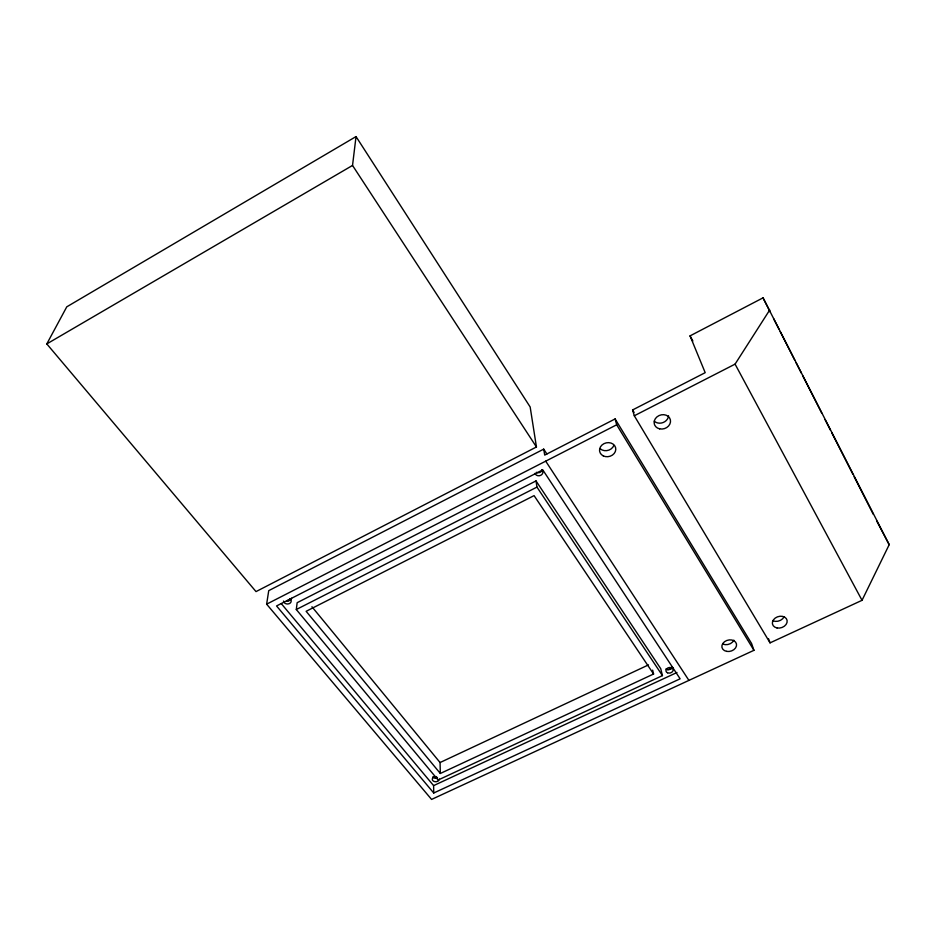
<?xml version="1.0" encoding="UTF-8"?>
<svg xmlns="http://www.w3.org/2000/svg" width="936" height="936" viewBox="0 0 936 936"><rect width="100%" height="100%" fill="white"/><g stroke="black" fill="none" stroke-linecap="round" stroke-linejoin="round"><path stroke-width="1.4" d="M536.445 446.975L352.533 165.438L356.031 136.574L66.772 306.832L46.8 343.921L256.019 591.599L536.445 446.975L530.162 406.973L356.031 136.574M296.303 609.523L297.145 602.702L536.024 480.917L660.734 668.69L662.442 675.616L438.118 780.027L296.303 609.523L536.96 487.106L536.024 480.917M543.711 449.128L544.705 455.095L615.116 418.93L751.596 643.523L753.936 650.321L431.578 799.426L266.631 604.165L268.737 590.651L543.711 449.128L546.893 454.007M862.033 600.315L889.2 544.67L763.039 297.847L690.043 335.884L705.194 372.668L632.584 409.956L634.292 415.771L770.047 642.868L862.033 600.315L735.076 364.127L769.72 309.968M46.8 343.921L352.533 165.438M266.631 604.165L616.684 424.792L615.116 418.93M634.292 415.771L735.076 364.127M652.649 670.141L653.574 674.014L440.329 773.475L440.06 762.536L648.472 664.911M433.742 793.003L276.553 605.955L542.775 469.872L680.121 678.811L433.742 793.003L433.614 785.62L676.974 672.493M281.28 603.615L433.614 785.62M440.329 773.475L306.13 611.302L534.082 495.624L653.574 674.014M311.934 606.75L440.06 762.536M536.96 487.106L662.442 675.616M545.711 461.167L688.919 680.39M616.684 424.792L753.936 650.321M632.584 409.956L634.082 412.46M690.043 335.884L692.862 340.973M889.2 544.67L876.576 520.767M763.039 297.847L770.293 312.097M773.592 318.579L778.881 328.945M780.203 331.543L794.722 360.056M796.045 362.641L801.321 373.019M802.643 375.605L821.785 413.197M825.084 419.667L830.361 430.045M831.683 432.631L852.813 474.107M854.123 476.705L873.276 514.285M768.573 638.808L770.047 642.868M289.879 598.677A3.873 3.077 4.6 0 1 289.095 603.72A3.873 3.077 4.6 0 1 283.491 601.041M541.78 469.884A4.001 3.405 -8.7 0 1 540.821 475.277A4.001 3.405 -8.7 0 1 535.018 473.347M439.253 779.044A3.487 2.562 -2.9 0 1 435.532 781.735A3.487 2.562 -2.9 0 1 432.338 778.846A3.487 2.562 -2.9 0 1 436.621 776.669M733.859 640.189A7.406 5.686 -14.9 0 1 722.803 644.038M613.864 445.349A8.131 6.938 -13.6 0 1 600.222 448.789M672.914 667.625A7.909 6.061 -12.3 0 1 667.239 669.591M435.766 777.488A7.582 5.593 -2.9 0 1 433.801 777.371M288.861 600.9A8.412 6.704 4.7 0 1 286.685 600.736M542.236 470.118A3.99 3.393 -8.7 0 1 536.363 472.317M672.235 666.748A3.627 2.773 -12.3 0 1 669.79 669.415A3.627 2.773 -12.3 0 1 665.952 668.936M437.486 777.676A3.475 2.562 -2.9 0 1 432.724 776.915M291.587 598.244A3.861 3.065 4.6 0 1 287.083 600.549M784.064 616.812A7.5 5.756 -17.2 0 1 772.843 620.72M668.538 415.876A8.248 7.032 -17.8 0 1 663.004 422.581A8.248 7.032 -17.8 0 1 654.299 421.223M667.508 672.785A3.639 2.773 -12.2 0 0 673.124 670.176A3.639 2.773 -12.2 0 0 667.965 667.906A3.639 2.773 -12.2 0 0 667.508 672.785M726.617 651.374A7.465 5.71 -14.8 0 0 736.468 643.968A7.465 5.71 -14.8 0 0 724.534 641.71A7.465 5.71 -14.8 0 0 726.617 651.374M603.24 455.867A8.19 6.973 -13.6 0 0 615.783 449.526A8.19 6.973 -13.6 0 0 603.954 443.664A8.19 6.973 -13.6 0 0 603.24 455.867M777.02 627.951A7.558 5.78 -17.1 0 0 787.106 620.416A7.558 5.78 -17.1 0 0 775.172 618.088A7.558 5.78 -17.1 0 0 777.02 627.951M659.646 428.852A8.307 7.067 -17.7 0 0 670.387 419.854A8.307 7.067 -17.7 0 0 656.967 416.883A8.307 7.067 -17.7 0 0 659.646 428.852"/></g></svg>
